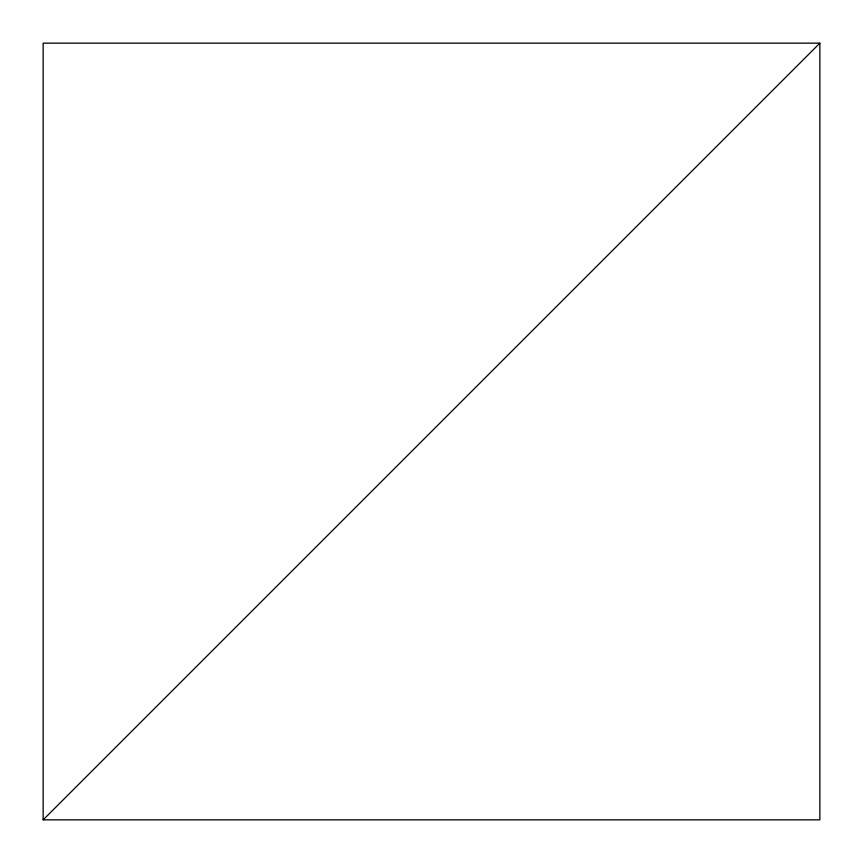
<?xml version="1.0" encoding="UTF-8"?>
<svg xmlns="http://www.w3.org/2000/svg" width="863" height="863" viewBox="0 0 863 863"><rect width="100%" height="100%" fill="white"/><g stroke="black" fill="none" stroke-linecap="round" stroke-linejoin="round"><path stroke-width="1.29" d="M43.15 819.85L819.85 43.15L43.15 43.15L43.15 819.85L819.85 819.85L819.85 43.15"/></g></svg>
